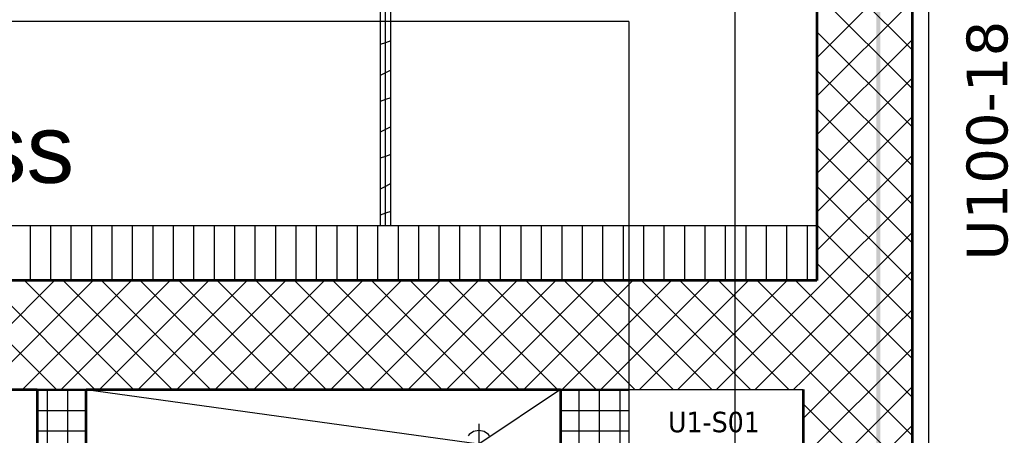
# Model space of a CAD drawing. Extents: x -1132 to 613, y -233 to 616.
# Drawn here: x -603.9 to -531.4, y 109.6 to 140.1 of the extents above; entities that cross this region are included whole.
import ezdxf
from ezdxf.lldxf.tags import DXFTag

# ---------------------------------------------------------------- set-up
doc = ezdxf.new("R2010")
doc.units = 0
doc.layers.get('0').update_dxf_attribs({"lineweight": 13})
for name, color, linetype, lineweight in [('A-____-NOTE-TEXT', 7, 'Continuous', 9), ('A-AREA-____-IDEN', 7, 'Continuous', 5), ('A-DETL-____-HDLN', 7, '_Verdeckte Linien_', 9), ('A-FLOR-____-OTLN', 7, 'Continuous', 9), ('A-FLOR-____-OVHD', 7, 'Strichpunkt - Fein', 9), ('A-GENM-____-OTLN', 7, 'Continuous', 9), ('A-WALL-____-MCUT', 7, 'Continuous', 35), ('A-WALL-____-PATT', 7, 'Continuous', 35), ('A-WALL-FNSH-MCUT', 7, 'Continuous', 35), ('S-GRID-____-OTLN', 7, 'Continuous', 5)]:
    doc.layers.add(name, color=color, linetype=linetype, lineweight=lineweight)
doc.layers.add('EL01_WAN_Blitzschutz Text', color=1, linetype='Continuous', lineweight=13, true_color=0xff0000)
doc.layers.add('EL01_WAN_Leitung_Potentialausgleich', color=1, linetype='fein_strichliert', lineweight=13, true_color=0xff0000)
doc.styles.get("Standard").update_dxf_attribs({"font": 'arial.ttf'})
tags = doc.linetypes.add('_Rasterlinie_', pattern=[0.375, 0.2, -0.05, 0.075, -0.05]).pattern_tags.tags
tags[10:11] = [DXFTag(74, 4), DXFTag(75, 0), DXFTag(340, '0'), DXFTag(46, 1.0), DXFTag(50, 0.0), DXFTag(44, 0.0), DXFTag(45, 0.0)]
tags[8:9] = [DXFTag(74, 4), DXFTag(75, 0), DXFTag(340, '0'), DXFTag(46, 1.0), DXFTag(50, 0.0), DXFTag(44, 0.0), DXFTag(45, 0.0)]
tags[6:7] = [DXFTag(74, 4), DXFTag(75, 0), DXFTag(340, '0'), DXFTag(46, 1.0), DXFTag(50, 0.0), DXFTag(44, 0.0), DXFTag(45, 0.0)]
tags[4:5] = [DXFTag(74, 4), DXFTag(75, 0), DXFTag(340, '0'), DXFTag(46, 1.0), DXFTag(50, 0.0), DXFTag(44, 0.0), DXFTag(45, 0.0)]
tags = doc.linetypes.add('_Verdeckte Linien_', pattern=[0.15, 0.1, -0.05]).pattern_tags.tags
tags[6:7] = [DXFTag(74, 4), DXFTag(75, 0), DXFTag(340, '0'), DXFTag(46, 1.0), DXFTag(50, 0.0), DXFTag(44, 0.0), DXFTag(45, 0.0)]
tags[4:5] = [DXFTag(74, 4), DXFTag(75, 0), DXFTag(340, '0'), DXFTag(46, 1.0), DXFTag(50, 0.0), DXFTag(44, 0.0), DXFTag(45, 0.0)]
tags = doc.linetypes.add('fein_strichliert', pattern=[4, 1, -2, 1]).pattern_tags.tags
tags[8:9] = [DXFTag(74, 4), DXFTag(75, 0), DXFTag(340, '0'), DXFTag(46, 0.0), DXFTag(50, 0.0), DXFTag(44, 0.0), DXFTag(45, 0.0)]
tags[6:7] = [DXFTag(74, 4), DXFTag(75, 0), DXFTag(340, '0'), DXFTag(46, 0.0), DXFTag(50, 0.0), DXFTag(44, 0.0), DXFTag(45, 0.0)]
tags[4:5] = [DXFTag(74, 4), DXFTag(75, 0), DXFTag(340, '0'), DXFTag(46, 0.0), DXFTag(50, 0.0), DXFTag(44, 0.0), DXFTag(45, 0.0)]
tags = doc.linetypes.add('Strichpunkt - Fein', pattern=[0.2, 0.1, -0.05, 0, -0.05]).pattern_tags.tags
tags[10:11] = [DXFTag(74, 4), DXFTag(75, 0), DXFTag(340, '0'), DXFTag(46, 1.0), DXFTag(50, 0.0), DXFTag(44, 0.0), DXFTag(45, 0.0)]
tags[8:9] = [DXFTag(74, 4), DXFTag(75, 0), DXFTag(340, '0'), DXFTag(46, 1.0), DXFTag(50, 0.0), DXFTag(44, 0.0), DXFTag(45, 0.0)]
tags[6:7] = [DXFTag(74, 4), DXFTag(75, 0), DXFTag(340, '0'), DXFTag(46, 1.0), DXFTag(50, 0.0), DXFTag(44, 0.0), DXFTag(45, 0.0)]
tags[4:5] = [DXFTag(74, 4), DXFTag(75, 0), DXFTag(340, '0'), DXFTag(46, 1.0), DXFTag(50, 0.0), DXFTag(44, 0.0), DXFTag(45, 0.0)]

# ---------------------------------------------------------------- blocks, each defined once
blk = doc.blocks.new('Referenz-A0UJ2EK7XE', base_point=(-1124.077, -162.872))
at = {"layer": 'A-____-NOTE-TEXT', "color": 0, "linetype": 'Continuous', "lineweight": 5, "ltscale": 0.13}
for p, q in [((-570.206, 110.478), (-570.206, 107.478)), ((-570.913, 109.685), (-570.999, 109.587)), ((-570.815, 109.772), (-570.913, 109.685)), ((-570.706, 109.844), (-570.815, 109.772)), ((-570.589, 109.902), (-570.706, 109.844)), ((-570.465, 109.944), (-570.589, 109.902)), ((-570.337, 109.97), (-570.465, 109.944)), ((-570.206, 109.978), (-570.337, 109.97)), ((-570.076, 109.97), (-570.206, 109.978)), ((-569.947, 109.944), (-570.076, 109.97)), ((-569.823, 109.902), (-569.947, 109.944)), ((-569.706, 109.844), (-569.823, 109.902)), ((-569.597, 109.772), (-569.706, 109.844)), ((-569.499, 109.685), (-569.597, 109.772)), ((-569.413, 109.587), (-569.499, 109.685))]:
    blk.add_line(p, q, dxfattribs=at)
at = {"layer": 'A-DETL-____-HDLN', "color": 0, "linetype": '_Verdeckte Linien_', "ltscale": 0.13}
for q in [(-732.536, 139.978), (-559.206, 112.978)]:
    blk.add_line((-559.206, 139.978), q, dxfattribs=at)
at = {"layer": 'A-FLOR-____-OTLN', "color": 0, "linetype": 'Continuous', "ltscale": 0.13}
for p, q in [((-570.206, 108.978), (-599.006, 112.964)), ((-564.206, 112.978), (-570.206, 108.978))]:
    blk.add_line(p, q, dxfattribs=at)
at = {"layer": 'A-FLOR-____-OVHD', "color": 0, "linetype": 'Strichpunkt - Fein', "ltscale": 0.13}
blk.add_line((-537.206, -153.122), (-537.206, 177.778), dxfattribs=at)
at = {"layer": 'A-GENM-____-OTLN', "color": 0, "linetype": 'Continuous', "ltscale": 0.13}
for p, q in [((-559.206, 112.978), (-546.406, 112.978)), ((-559.206, 112.978), (-559.206, 87.778)), ((-546.406, 112.978), (-546.406, 87.778))]:
    blk.add_line(p, q, dxfattribs=at)
at = {"layer": 'A-GENM-____-OTLN', "color": 0, "linetype": '_Verdeckte Linien_', "ltscale": 0.13}
blk.add_line((-546.406, 87.778), (-546.406, 112.978), dxfattribs=at)
at = {"layer": 'A-WALL-____-MCUT', "color": 0, "linetype": 'Continuous', "ltscale": 0.35}
for p, q in [((-545.406, 216.378), (-545.406, 120.978)), ((-538.406, 50.978), (-538.406, 178.978)), ((-545.406, 120.978), (-672.806, 120.978)), ((-637.406, 112.978), (-602.606, 112.978)), ((-602.606, 112.978), (-602.606, 58.178)), ((-599.006, 112.978), (-564.206, 112.978)), ((-599.006, 58.178), (-599.006, 112.978)), ((-564.206, 112.978), (-564.206, 97.778)), ((-546.406, 112.978), (-546.406, 87.778))]:
    blk.add_line(p, q, dxfattribs=at)
at = {"layer": 'A-WALL-____-MCUT', "color": 0, "linetype": 'Continuous', "lineweight": 9, "ltscale": 0.13}
for p, q in [((-577.056, 124.978), (-577.056, 187.58)), ((-545.406, 124.978), (-672.806, 124.978)), ((-599.006, 112.978), (-602.606, 112.978)), ((-559.206, 112.978), (-564.206, 112.978))]:
    blk.add_line(p, q, dxfattribs=at)
at = {"layer": 'A-WALL-____-PATT', "color": 0, "linetype": 'Continuous', "lineweight": 9, "ltscale": 0.13}
for p, q in [((-538.406, 137.87), (-545.406, 144.87)), ((-545.406, 137.313), (-538.406, 144.313)), ((-538.406, 135.041), (-545.406, 142.041)), ((-545.406, 134.484), (-538.406, 141.484)), ((-576.656, 138.542), (-577.056, 138.409)), ((-538.406, 132.213), (-545.406, 139.213)), ((-545.406, 131.656), (-538.406, 138.656)), ((-577.056, 138.409), (-577.456, 138.276)), ((-576.656, 136.413), (-577.056, 136.213)), ((-538.406, 129.385), (-545.406, 136.385)), ((-577.056, 136.213), (-577.456, 136.013)), ((-545.406, 128.828), (-538.406, 135.828)), ((-577.056, 134.244), (-577.456, 134.111)), ((-576.656, 134.377), (-577.056, 134.244)), ((-538.406, 126.556), (-545.406, 133.556)), ((-545.406, 125.999), (-538.406, 132.999)), ((-577.056, 132.048), (-577.456, 131.848)), ((-576.656, 132.248), (-577.056, 132.048)), ((-538.406, 123.728), (-545.406, 130.728)), ((-577.056, 130.079), (-577.456, 129.946)), ((-576.656, 130.213), (-577.056, 130.079)), ((-545.406, 123.171), (-538.406, 130.171)), ((-577.056, 127.883), (-577.456, 127.683)), ((-576.656, 128.083), (-577.056, 127.883)), ((-538.406, 120.899), (-545.406, 127.899)), ((-545.406, 120.342), (-538.406, 127.342)), ((-577.056, 125.915), (-577.456, 125.781)), ((-576.656, 126.048), (-577.056, 125.915)), ((-603.106, 120.978), (-603.106, 124.978)), ((-601.606, 120.978), (-601.606, 124.978)), ((-600.106, 120.978), (-600.106, 124.978)), ((-598.606, 120.978), (-598.606, 124.978)), ((-597.106, 120.978), (-597.106, 124.978)), ((-595.606, 120.978), (-595.606, 124.978)), ((-594.106, 120.978), (-594.106, 124.978)), ((-592.606, 120.978), (-592.606, 124.978)), ((-591.106, 120.978), (-591.106, 124.978)), ((-589.606, 120.978), (-589.606, 124.978)), ((-588.106, 120.978), (-588.106, 124.978)), ((-586.606, 120.978), (-586.606, 124.978)), ((-585.106, 120.978), (-585.106, 124.978)), ((-583.606, 120.978), (-583.606, 124.978)), ((-582.106, 120.978), (-582.106, 124.978)), ((-580.606, 120.978), (-580.606, 124.978)), ((-579.106, 120.978), (-579.106, 124.978)), ((-577.606, 120.978), (-577.606, 124.978)), ((-576.106, 120.978), (-576.106, 124.978)), ((-574.606, 120.978), (-574.606, 124.978)), ((-573.106, 120.978), (-573.106, 124.978)), ((-571.606, 120.978), (-571.606, 124.978)), ((-570.106, 120.978), (-570.106, 124.978)), ((-568.606, 120.978), (-568.606, 124.978)), ((-567.106, 120.978), (-567.106, 124.978)), ((-565.606, 120.978), (-565.606, 124.978)), ((-564.106, 120.978), (-564.106, 124.978)), ((-562.606, 120.978), (-562.606, 124.978)), ((-561.106, 120.978), (-561.106, 124.978)), ((-559.606, 120.978), (-559.606, 124.978)), ((-558.106, 120.978), (-558.106, 124.978)), ((-556.606, 120.978), (-556.606, 124.978)), ((-555.106, 120.978), (-555.106, 124.978)), ((-553.606, 120.978), (-553.606, 124.978)), ((-552.106, 120.978), (-552.106, 124.978)), ((-550.606, 120.978), (-550.606, 124.978)), ((-549.106, 120.978), (-549.106, 124.978)), ((-547.606, 120.978), (-547.606, 124.978)), ((-546.106, 120.978), (-546.106, 124.978)), ((-538.406, 118.071), (-545.406, 125.071)), ((-545.341, 117.578), (-538.406, 124.514)), ((-540.742, 117.578), (-545.406, 122.242)), ((-542.513, 117.578), (-538.406, 121.685)), ((-609.339, 112.978), (-601.339, 120.978)), ((-601.196, 112.978), (-609.196, 120.978)), ((-606.51, 112.978), (-598.51, 120.978)), ((-598.367, 112.978), (-606.367, 120.978)), ((-603.682, 112.978), (-595.682, 120.978)), ((-595.539, 112.978), (-603.539, 120.978)), ((-600.853, 112.978), (-592.853, 120.978)), ((-592.71, 112.978), (-600.71, 120.978)), ((-598.025, 112.978), (-590.025, 120.978)), ((-589.882, 112.978), (-597.882, 120.978)), ((-595.196, 112.978), (-587.196, 120.978)), ((-587.054, 112.978), (-595.054, 120.978)), ((-592.368, 112.978), (-584.368, 120.978)), ((-584.225, 112.978), (-592.225, 120.978)), ((-589.54, 112.978), (-581.54, 120.978)), ((-581.397, 112.978), (-589.397, 120.978)), ((-586.711, 112.978), (-578.711, 120.978)), ((-578.568, 112.978), (-586.568, 120.978)), ((-583.883, 112.978), (-575.883, 120.978)), ((-575.74, 112.978), (-583.74, 120.978)), ((-581.054, 112.978), (-573.054, 120.978)), ((-572.911, 112.978), (-580.911, 120.978)), ((-578.226, 112.978), (-570.226, 120.978)), ((-570.083, 112.978), (-578.083, 120.978)), ((-575.397, 112.978), (-567.397, 120.978)), ((-567.255, 112.978), (-575.255, 120.978)), ((-572.569, 112.978), (-564.569, 120.978)), ((-564.426, 112.978), (-572.426, 120.978)), ((-569.741, 112.978), (-561.741, 120.978)), ((-561.598, 112.978), (-569.598, 120.978)), ((-566.912, 112.978), (-558.912, 120.978)), ((-558.769, 112.978), (-566.769, 120.978)), ((-564.084, 112.978), (-556.084, 120.978)), ((-555.941, 112.978), (-563.941, 120.978)), ((-561.255, 112.978), (-553.255, 120.978)), ((-553.112, 112.978), (-561.112, 120.978)), ((-558.427, 112.978), (-550.427, 120.978)), ((-550.284, 112.978), (-558.284, 120.978)), ((-555.598, 112.978), (-547.598, 120.978)), ((-547.456, 112.978), (-555.456, 120.978)), ((-546.406, 114.757), (-552.627, 120.978)), ((-546.399, 117.578), (-549.799, 120.978)), ((-545.406, 119.414), (-546.97, 120.978)), ((-552.77, 112.978), (-545.406, 120.342)), ((-543.571, 117.578), (-545.406, 119.414)), ((-539.685, 117.578), (-538.406, 118.857)), ((-546.406, 116.514), (-545.341, 117.578)), ((-546.406, 113.685), (-542.513, 117.578)), ((-546.406, 110.857), (-539.685, 117.578)), ((-538.406, 109.586), (-546.399, 117.578)), ((-538.406, 112.414), (-543.571, 117.578)), ((-538.406, 115.242), (-540.742, 117.578)), ((-549.942, 112.978), (-546.406, 116.514)), ((-546.406, 108.029), (-538.406, 116.029)), ((-538.406, 106.757), (-546.406, 114.757)), ((-547.113, 112.978), (-546.406, 113.685)), ((-546.406, 105.2), (-538.406, 113.2)), ((-602.606, 112.947), (-599.006, 112.947)), ((-601.846, 58.178), (-601.846, 112.978)), ((-600.346, 58.178), (-600.346, 112.978)), ((-564.206, 112.947), (-559.206, 112.947)), ((-562.846, 97.778), (-562.846, 112.978)), ((-561.346, 97.778), (-561.346, 112.978)), ((-559.846, 97.778), (-559.846, 112.978)), ((-538.406, 103.929), (-546.406, 111.929)), ((-602.606, 111.447), (-599.006, 111.447)), ((-564.206, 111.447), (-559.206, 111.447)), ((-546.406, 102.372), (-538.406, 110.372)), ((-602.606, 109.947), (-599.006, 109.947)), ((-564.206, 109.947), (-559.206, 109.947))]:
    blk.add_line(p, q, dxfattribs=at)
at = {"layer": 'A-WALL-FNSH-MCUT', "color": 0, "linetype": 'Continuous', "lineweight": 9, "ltscale": 0.13}
for p, q in [((-577.456, 187.58), (-577.456, 124.978)), ((-576.656, 124.978), (-576.656, 187.58))]:
    blk.add_line(p, q, dxfattribs=at)
at = {"layer": 'S-GRID-____-OTLN', "color": 0, "linetype": '_Rasterlinie_', "ltscale": 0.13}
blk.add_line((-551.406, -159.103), (-551.406, 585.978), dxfattribs=at)
at = {"layer": 'A-AREA-____-IDEN', "color": 0, "linetype": 'Continuous', "ltscale": 0.13, "insert": (-534.43, 122.442), "char_height": 3, "attachment_point": 1, "rotation": 90}
blk.add_mtext('{\\fVerdana;U100-18}', dxfattribs=at)
at = {"layer": 'A-AREA-____-IDEN', "color": 0, "linetype": 'Continuous', "ltscale": 0.13, "insert": (-556.329, 111.355), "char_height": 1.5, "attachment_point": 1}
blk.add_mtext('{\\W0.9;\\fVerdana;U1-S01}', dxfattribs=at)
blk = doc.blocks.new('Bauteilbeschriftung-A0UJ2ELZXE', base_point=(-703.943, 128.142))
at = {"color": 0, "linetype": 'ByBlock', "lineweight": -2, "ltscale": 0.13, "insert": (-703.943, 133.142), "char_height": 5, "attachment_point": 1}
blk.add_mtext('{\\fArial;Bodenpfahl Armierungsanschluss }', dxfattribs=at)
blk = doc.blocks.new('Polylinie-A0UJ2EPNXE', base_point=(-541.054, -463.872))
at = {"color": 0, "linetype": 'ByBlock', "lineweight": -2, "ltscale": 0.13}
for points in [[(-541.054, -159.103), (-540.754, -159.103), (-541.054, 219.329)], [(-540.754, -159.103), (-541.054, 219.329), (-540.754, 219.329)]]:
    blk.add_solid(points, dxfattribs=at)

msp = doc.modelspace()

# ---------------------------------------------------------------- block references
at = {"color": 9, "lineweight": 25, "ltscale": 0.25, "true_color": 0xc0c0c0}
msp.add_blockref('Referenz-A0UJ2EK7XE', (-1124.077, -162.872), dxfattribs=at)
at = {"layer": 'EL01_WAN_Blitzschutz Text', "linetype": 'ByBlock', "ltscale": 0.13}
msp.add_blockref('Bauteilbeschriftung-A0UJ2ELZXE', (-703.943, 128.142), dxfattribs=at)
at = {"layer": 'EL01_WAN_Leitung_Potentialausgleich', "linetype": 'ByBlock', "ltscale": 0.13}
msp.add_blockref('Polylinie-A0UJ2EPNXE', (-541.054, -463.872), dxfattribs=at)

doc.saveas('drawing.dxf')
